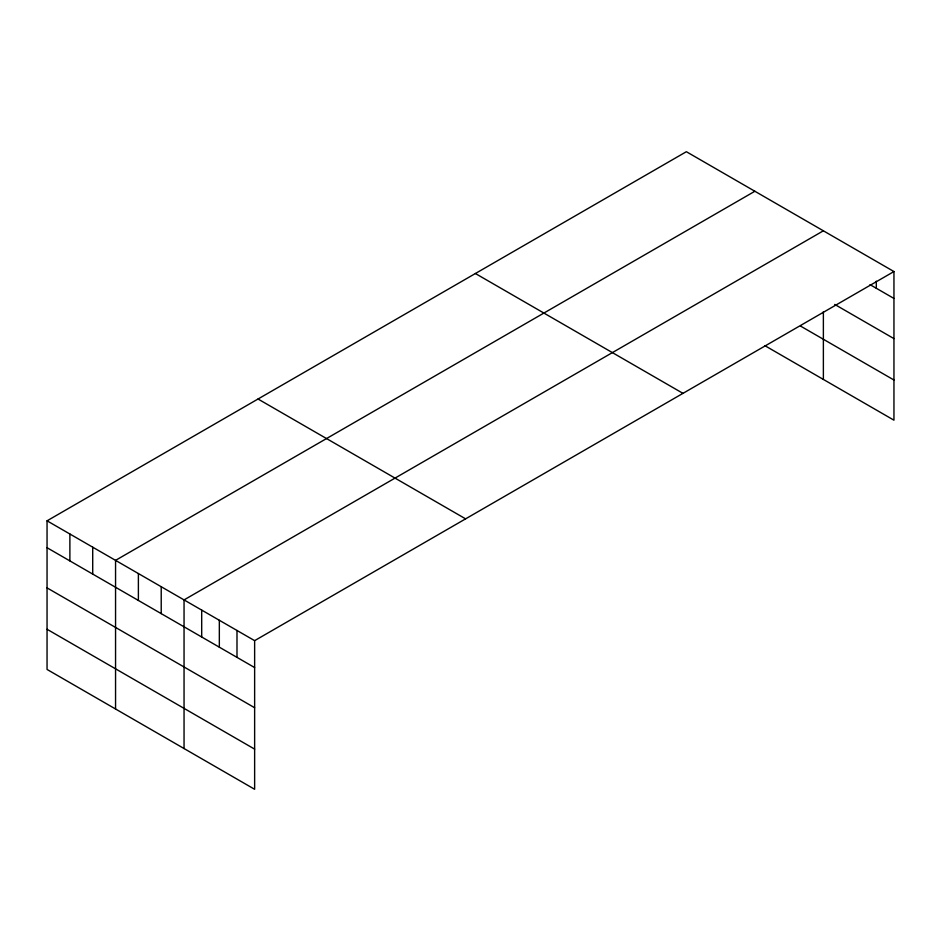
<?xml version="1.0" encoding="UTF-8"?>
<svg xmlns="http://www.w3.org/2000/svg" width="941" height="941" viewBox="0 0 941 941"><rect width="100%" height="100%" fill="white"/><g stroke="black" fill="none" stroke-linecap="round" stroke-linejoin="round"><path stroke-width="1.41" d="M893.95 271.549L254.635 640.656L254.635 789.287L47.05 669.451L47.05 520.82L686.365 151.713L893.95 271.549L893.95 420.18L765.021 345.747M754.87 191.258L115.555 560.365L115.555 708.996M823.375 230.804L184.048 599.911L184.048 748.542M870.002 284.629L893.95 298.45M834.714 304.425L893.95 338.619M800.544 326.08L893.95 380.011M475.393 273.513L682.978 393.362M258.022 399.008L465.607 518.856M47.05 520.82L254.635 640.656M47.05 547.721L254.635 667.557M47.05 587.89L254.635 707.726M47.05 629.27L254.635 749.118M876.306 281.183L876.306 288.264M823.375 311.671L823.375 379.435M236.991 630.47L236.991 657.371M219.335 620.284L219.335 647.185M201.692 610.097L201.692 636.998M161.217 586.737L161.217 613.626M138.386 573.551L138.386 600.452M92.712 547.18L92.712 574.081M69.881 533.994L69.881 560.895"/></g></svg>
